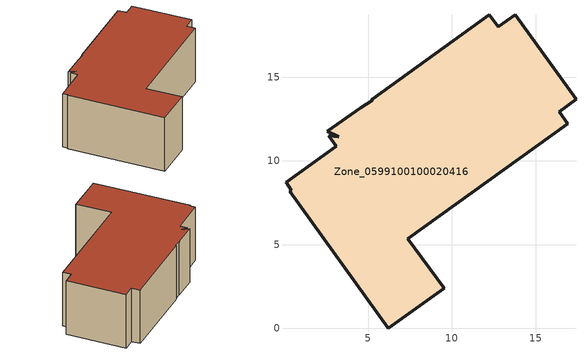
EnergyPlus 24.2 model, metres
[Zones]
Zone_0599100100020416
 floor ground (C_G): 4.57,13.19 5.21,13.58 5.24,13.69 12.23,18.72 12.76,18 13.78,18.73 17.41,13.68 16.4,12.94 16.91,12.21 7.37,5.35 9.55,2.4 6.2,0 0.33,8.18 0.41,8.25 0.09,8.71 3.09,10.87 2.65,11.49 3.24,11.44 2.54,11.76 z0
 wall outside (C_F): 16.4,12.94 17.41,13.68 13.78,18.73 12.76,18 12.23,18.72 5.24,13.69 5.21,13.58 4.57,13.19 2.54,11.76 3.24,11.44 2.65,11.49 3.09,10.87 0.09,8.71 0.41,8.25 0.33,8.18 6.2,0 9.55,2.4 7.37,5.35 16.91,12.21 16.4,12.94 z0:5.97
 roof outside (C_R): 2.54,11.76 3.24,11.44 2.65,11.49 3.09,10.87 0.09,8.71 0.41,8.25 0.33,8.18 6.2,0 9.55,2.4 7.37,5.35 16.91,12.21 16.4,12.94 17.41,13.68 13.78,18.73 12.76,18 12.23,18.72 5.24,13.69 5.21,13.58 4.57,13.19 z5.97
[BUILDING]
Pand.0599100100020416: North Axis=0; Terrain=City; Loads Convergence Tolerance Value=0.04; Temperature Convergence Tolerance Value=0.4; Solar Distribution=FullExterior; Maximum Number of Warmup Days=25; Minimum Number of Warmup Days=1
[Site:Location]
Rotterdam.The.Hague.AP_ZH_NLD Design_Conditions: Latitude=51.96; Longitude=4.45; Time Zone=1; Elevation=-4.5
[SITE:GROUNDTEMPERATURE:BUILDINGSURFACE]
18, 18, 18, 18, 18, 18, 18, 18, 18, 18, 18, 18
[MATERIAL] Thermal Absorptance=0.9; Solar Absorptance=0.7; Visible Absorptance=0.7
Name | Roughness | Thickness | Conductivity | Density | Specific Heat
G.D.2015-2018 | MediumSmooth | 0.15 | 0.0428571 | 540 | 1210
F.D.2015-2018 | Rough | 0.3 | 0.0666667 | 1920 | 840
R.D.2015-2018 | MediumRough | 0.2 | 0.0333333 | 1500 | 1000
[CONSTRUCTION]
C_G: G.D.2015-2018
C_F: F.D.2015-2018
C_R: R.D.2015-2018
[ZONE]
Zone_0599100100020416: Type=1; Multiplier=1; Ceiling Height=Autocalculate; Volume=Autocalculate; Floor Area=autocalculate; Part of Total Floor Area=Yes
[ZONEINFILTRATION:DESIGNFLOWRATE]
Infil_Zone_0599100100020416: Zone or ZoneList or Space or SpaceList=Zone_0599100100020416; Schedule=AlwaysOn; Design Flow Rate Calculation Method=Flow/Area; Flow Rate per Floor Area=0.0021; Constant Term Coefficient=1; Temperature Term Coefficient=0; Velocity Term Coefficient=0; Velocity Squared Term Coefficient=0
[HVACTEMPLATE:ZONE:IDEALLOADSAIRSYSTEM]
Zone_0599100100020416: Maximum Heating Supply Air Temperature=50; Minimum Cooling Supply Air Temperature=13; Maximum Heating Supply Air Humidity Ratio=0.0156; Minimum Cooling Supply Air Humidity Ratio=0.0077; Heating Limit=NoLimit; Cooling Limit=NoLimit; Dehumidification Control Type=ConstantSensibleHeatRatio; Cooling Sensible Heat Ratio=0.7; Dehumidification Setpoint=60; Humidification Control Type=None; Humidification Setpoint=30; Outdoor Air Method=None; Outdoor Air Flow Rate per Person=0.00944; Outdoor Air Flow Rate per Zone Floor Area=0; Outdoor Air Flow Rate per Zone=0; Demand Controlled Ventilation Type=None; Outdoor Air Economizer Type=NoEconomizer; Heat Recovery Type=None; Sensible Heat Recovery Effectiveness=0.7; Latent Heat Recovery Effectiveness=0.65
[ZONECONTROL:THERMOSTAT]
ThermostatControl_Zone_0599100100020416: Zone or ZoneList=Zone_0599100100020416; Control Type Schedule=DualSetpointControlType; Control 1=Thermostat_Zone_0599100100020416; Temperature Difference Between Cutout And Setpoint=0
[THERMOSTATSETPOINT:DUALSETPOINT]
Thermostat_Zone_0599100100020416: Heating Setpoint Temperature Schedule=HeatingSetpoint_Zone_0599100100020416; Cooling Setpoint Temperature Schedule=CoolingSetpoint_Zone_0599100100020416
[SCHEDULE:COMPACT]
HeatingSetpoint_Zone_0599100100020416: Through: 12/31, For: AllDays, Until: 24:00, 21
CoolingSetpoint_Zone_0599100100020416: Through: 12/31, For: AllDays, Until: 24:00, 24
DualSetpointControlType: Through: 12/31, For: AllDays, Until: 24:00, 4
AlwaysOn: Through: 12/31, For: AllDays, Until: 24:00, 1
